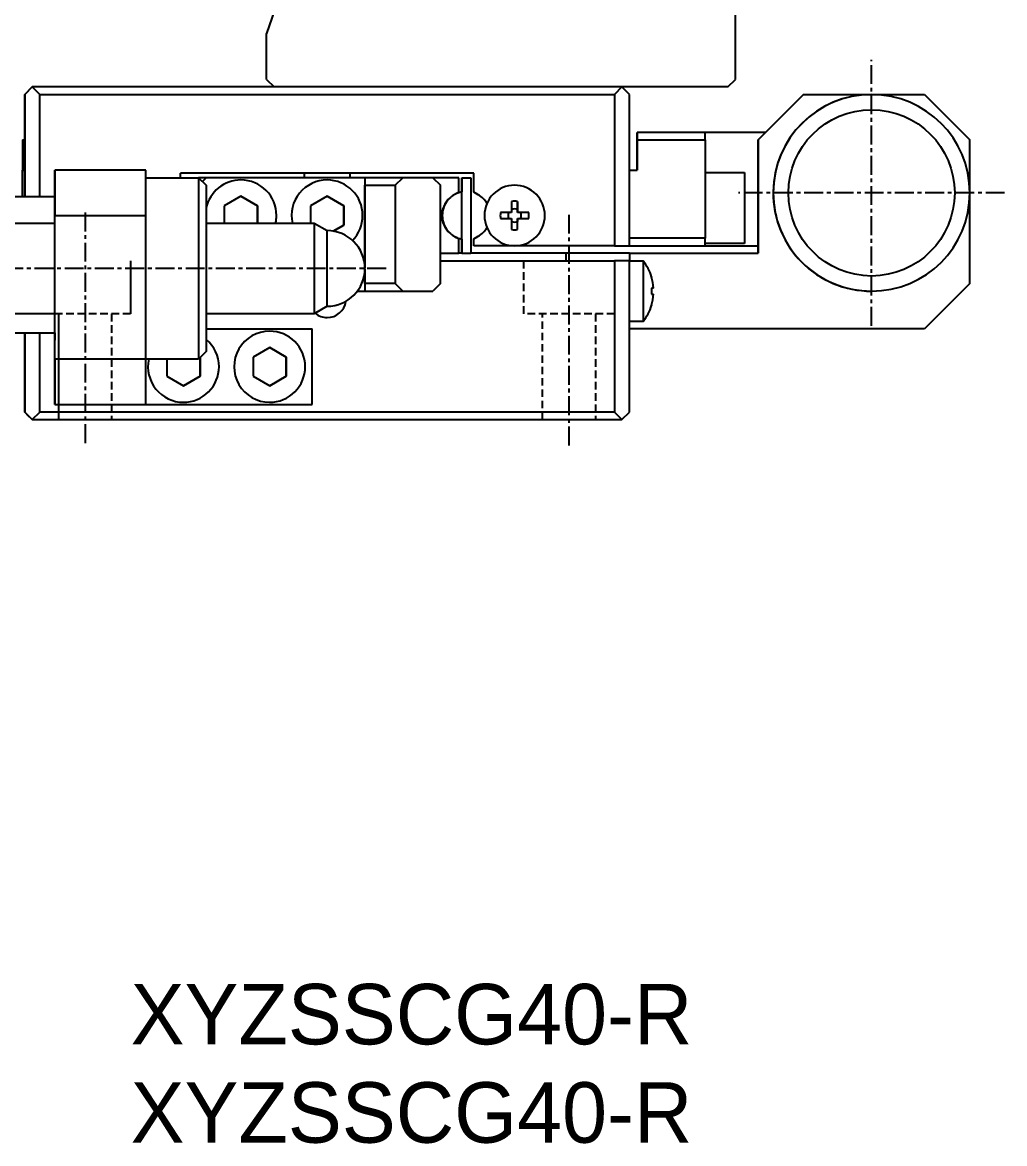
# Model space of a CAD drawing. Extents: x 73 to 304, y 18 to 225.
# Drawn here: x 106.4 to 171.3, y 18 to 92.1 of the extents above; entities that cross this region are included whole.
import ezdxf

# ---------------------------------------------------------------- set-up
doc = ezdxf.new("R2010")
doc.units = 0
doc.linetypes.add('CENTER', pattern=[2, 1.25, -0.25, 0.25, -0.25])
doc.linetypes.add('DASHED', pattern=[0.75, 0.5, -0.25])
doc.layers.get('0').update_dxf_attribs({"linetype": 'CONTINUOUS'})
doc.layers.add('CENTER', color=1, linetype='CENTER')
doc.styles.get("Standard").update_dxf_attribs({"font": 'FGP教科書体NT-M'})

msp = doc.modelspace()

# ---------------------------------------------------------------- linework, layer by layer
at = {"color": 7, "linetype": 'CONTINUOUS'}
for p, q in [((153.528408, 88.348982), (153.528408, 122.34898)), ((123.778406, 95.036478), (122.528407, 91.390649)), ((122.528407, 88.348982), (122.528407, 91.390649)), ((122.528407, 88.348982), (123.028407, 87.848982)), ((153.028408, 87.848982), (153.528408, 88.348982)), ((106.527687, 87.348982), (107.027678, 87.848982)), ((107.028419, 87.848982), (106.528409, 87.348982)), ((107.028419, 87.848982), (107.027678, 87.848982)), ((107.528428, 87.348982), (107.028419, 87.848982)), ((112.027739, 87.848982), (107.028419, 87.848982)), ((112.028043, 87.848982), (112.027739, 87.848982)), ((112.028347, 87.848982), (112.028043, 87.848982)), ((146.028419, 87.848982), (112.028347, 87.848982)), ((153.028408, 87.848982), (123.028407, 87.848982)), ((128.027739, 87.848982), (127.828214, 87.848982)), ((128.028352, 87.848982), (128.027739, 87.848982)), ((146.028419, 87.848982), (145.528428, 87.348982)), ((146.528409, 87.348982), (146.028419, 87.848982)), ((106.527687, 84.348982), (106.527687, 87.348982)), ((106.527687, 87.348982), (106.528409, 87.348982)), ((106.528409, 87.348982), (106.528409, 80.598982)), ((107.528428, 87.348982), (145.528428, 87.348982)), ((107.528428, 80.598982), (107.528428, 87.348982)), ((145.528428, 87.348982), (145.528428, 77.348982)), ((146.528409, 77.348982), (146.528409, 87.348982)), ((158.028096, 87.348982), (155.028096, 84.348982)), ((155.02821, 84.348982), (158.02821, 87.348982)), ((158.02821, 87.348982), (158.028096, 87.348982)), ((158.02821, 87.348982), (162.528846, 87.348982)), ((162.528599, 87.348982), (162.528827, 87.348982)), ((162.528846, 87.348982), (166.02821, 87.348982)), ((166.02821, 87.348982), (169.02821, 84.348982)), ((147.027725, 84.348982), (147.027735, 84.848982)), ((147.02802, 84.848982), (147.027735, 84.848982)), ((151.52802, 84.848982), (147.02802, 84.848982)), ((147.02802, 84.848982), (147.028029, 84.348982)), ((155.528096, 84.848982), (151.52802, 84.848982)), ((151.528029, 84.348982), (151.52802, 84.848982)), ((106.377887, 84.348982), (106.37821, 84.348982)), ((106.37821, 84.348982), (106.378248, 82.348982)), ((106.37821, 84.348982), (106.52821, 84.348982)), ((106.528248, 82.348982), (106.52821, 84.348982)), ((147.027725, 84.348982), (147.027725, 82.348982)), ((147.028029, 84.348982), (151.528029, 84.348982)), ((147.028029, 82.348982), (147.028029, 84.348982)), ((151.528029, 84.348982), (151.528029, 77.848982)), ((155.028096, 84.348982), (155.028096, 76.848982)), ((155.028096, 84.348982), (155.02821, 84.348982)), ((155.02821, 76.848982), (155.02821, 84.348982)), ((169.02821, 80.939952), (169.02821, 84.348982)), ((106.378248, 80.598982), (106.378248, 82.348982)), ((106.528248, 80.598982), (106.528248, 82.348982)), ((108.528613, 80.598982), (108.528647, 82.348982)), ((108.528647, 82.348982), (108.528799, 82.348982)), ((114.528799, 82.348982), (108.528799, 82.348982)), ((108.528799, 82.348982), (108.528856, 79.348982)), ((114.528856, 79.348982), (114.528799, 82.348982)), ((146.528409, 82.348982), (147.028029, 82.348982)), ((114.528808, 81.848982), (118.028732, 81.848982)), ((125.028357, 82.148982), (116.828428, 82.148982)), ((116.828428, 81.848982), (116.828428, 82.148982)), ((118.028732, 81.848982), (118.528732, 81.348982)), ((118.528428, 81.848982), (118.028732, 81.848982)), ((118.528428, 81.848982), (118.27858, 81.599134)), ((118.278628, 81.599086), (118.528523, 81.848982)), ((122.827948, 81.848982), (118.528523, 81.848982)), ((122.828138, 81.848982), (122.827948, 81.848982)), ((129.028523, 81.848982), (122.828138, 81.848982)), ((125.027877, 81.848982), (125.027877, 82.148982)), ((125.227877, 82.148982), (125.028357, 82.148982)), ((125.228224, 82.148982), (125.227877, 82.148982)), ((136.228428, 82.148982), (125.228224, 82.148982)), ((128.027877, 82.148982), (128.027877, 81.848982)), ((129.028523, 81.848982), (129.028523, 75.88131)), ((129.028818, 81.848982), (129.028523, 81.848982)), ((131.528818, 81.848982), (129.028818, 81.848982)), ((129.028818, 81.848982), (129.028827, 81.348982)), ((131.028827, 81.348982), (131.528818, 81.848982)), ((132.827948, 81.848982), (131.528818, 81.848982)), ((132.828138, 81.848982), (132.827948, 81.848982)), ((133.52878, 81.848982), (132.828138, 81.848982)), ((135.228428, 81.848982), (133.52878, 81.848982)), ((133.52878, 81.848982), (134.02877, 81.348982)), ((135.228428, 80.893394), (135.228428, 81.848982)), ((135.427748, 81.848982), (135.427748, 80.907868)), ((135.428348, 81.848982), (135.427748, 81.848982)), ((135.428348, 76.848982), (135.428348, 81.848982)), ((135.428348, 81.848982), (136.028348, 81.848982)), ((136.028348, 81.848982), (136.028348, 76.848982)), ((136.227668, 80.893394), (136.227668, 82.148982)), ((136.228428, 80.893394), (136.228428, 82.148982)), ((151.528029, 82.198982), (154.127868, 82.198982)), ((154.127868, 82.198982), (154.127868, 77.498982)), ((129.028827, 74.848982), (129.028827, 81.348982)), ((129.028827, 81.348982), (131.028827, 81.348982)), ((131.028827, 81.348982), (131.028827, 74.848982)), ((134.02877, 74.848982), (134.02877, 81.348982)), ((135.228428, 80.893394), (134.934678, 80.723797)), ((135.427795, 80.998982), (135.427785, 80.907778)), ((135.427806, 80.907782), (135.427795, 80.998982)), ((135.427868, 80.998982), (135.427857, 80.907792)), ((135.427878, 80.907796), (135.427868, 80.998982)), ((135.42794, 80.998982), (135.42793, 80.907806)), ((135.42795, 80.90781), (135.42794, 80.998982)), ((135.428012, 80.998982), (135.428002, 80.90782)), ((135.428022, 80.907824), (135.428012, 80.998982)), ((135.428084, 80.998982), (135.428074, 80.907834)), ((135.428095, 80.907837), (135.428084, 80.998982)), ((135.428156, 80.998982), (135.428146, 80.907847)), ((135.428167, 80.907851), (135.428156, 80.998982)), ((135.428229, 80.998982), (135.428218, 80.907861)), ((135.428239, 80.907865), (135.428229, 80.998982)), ((135.428301, 80.998982), (135.428291, 80.907875)), ((135.428301, 77.698982), (135.428301, 80.998982)), ((136.494424, 80.739382), (136.227668, 80.893394)), ((136.227668, 80.893394), (136.228428, 80.893394)), ((136.522178, 80.723797), (136.228428, 80.893394)), ((103.828732, 80.598982), (108.528726, 80.598982)), ((108.528817, 75.848982), (108.528726, 80.598982)), ((120.82858, 80.619152), (119.728576, 79.984073)), ((120.828568, 80.619146), (121.928553, 79.984061)), ((121.928576, 79.984061), (120.82858, 80.619152)), ((126.52858, 80.619152), (125.428576, 79.984073)), ((126.528568, 80.619146), (127.628553, 79.984061)), ((127.628576, 79.984061), (126.52858, 80.619152)), ((138.728456, 80.27769), (138.728458, 79.548982)), ((139.128456, 80.27769), (139.128436, 79.735374)), ((139.128458, 79.548982), (139.128456, 80.27769)), ((169.02821, 74.848982), (169.02821, 80.758011)), ((108.528856, 69.848982), (108.528856, 79.348982)), ((108.528856, 79.348982), (114.528856, 79.348982)), ((114.528856, 69.848982), (114.528856, 79.348982)), ((119.728576, 79.984073), (119.72857, 78.848982)), ((121.928553, 79.984061), (121.928547, 78.848982)), ((121.92857, 78.848982), (121.928576, 79.984061)), ((125.428576, 79.984073), (125.42857, 78.848982)), ((127.628553, 79.984061), (127.628546, 78.71389)), ((127.628569, 78.71389), (127.628576, 79.984061)), ((138.728458, 79.548982), (137.999747, 79.548982)), ((139.128436, 79.735374), (139.128436, 79.548982)), ((139.857165, 79.548982), (139.128458, 79.548982)), ((94.523732, 78.848982), (108.528796, 78.848982)), ((118.52882, 78.848982), (125.662707, 78.848982)), ((125.662707, 78.848982), (126.528732, 78.348982)), ((125.662707, 78.848982), (125.662764, 75.821812)), ((127.628546, 78.71389), (126.938062, 78.315244)), ((126.938079, 78.315241), (127.628569, 78.71389)), ((137.999747, 79.148982), (138.728458, 79.148982)), ((138.728458, 79.148982), (138.728456, 78.420273)), ((139.128436, 79.148982), (139.128436, 78.962589)), ((139.128456, 78.420273), (139.128436, 78.962589)), ((139.128456, 78.420273), (139.128458, 79.148982)), ((139.128458, 79.148982), (139.857165, 79.148982)), ((126.52878, 75.82634), (126.528732, 78.348982)), ((134.934678, 77.974166), (135.228428, 77.80457)), ((135.027668, 77.924209), (135.027668, 77.920478)), ((136.227668, 77.80457), (136.494424, 77.958581)), ((136.228428, 77.80457), (136.522178, 77.974166)), ((135.228428, 76.848982), (135.228428, 77.80457)), ((135.427748, 77.790095), (135.427748, 76.848982)), ((135.427785, 77.790185), (135.427795, 77.698982)), ((135.427795, 77.698982), (135.427806, 77.790181)), ((135.427857, 77.790171), (135.427868, 77.698982)), ((135.427868, 77.698982), (135.427878, 77.790167)), ((135.42793, 77.790157), (135.42794, 77.698982)), ((135.42794, 77.698982), (135.42795, 77.790153)), ((135.428002, 77.790143), (135.428012, 77.698982)), ((135.428012, 77.698982), (135.428022, 77.79014)), ((135.428074, 77.79013), (135.428084, 77.698982)), ((135.428084, 77.698982), (135.428095, 77.790126)), ((135.428146, 77.790116), (135.428156, 77.698982)), ((135.428156, 77.698982), (135.428167, 77.790112)), ((135.428218, 77.790102), (135.428229, 77.698982)), ((135.428229, 77.698982), (135.428239, 77.790098)), ((135.428291, 77.790088), (135.428301, 77.698982)), ((136.227668, 77.348982), (136.227668, 77.80457)), ((136.228428, 77.80457), (136.227668, 77.80457)), ((136.228428, 77.348982), (136.227668, 77.348982)), ((136.228428, 77.348982), (136.228428, 77.80457)), ((138.927651, 77.348982), (136.228428, 77.348982)), ((145.528428, 77.348982), (138.928445, 77.348982)), ((145.528428, 77.348982), (146.528409, 77.348982)), ((151.528029, 77.848982), (146.528409, 77.848982)), ((146.528409, 77.348982), (151.52802, 77.348982)), ((151.52802, 77.348982), (151.528029, 77.848982)), ((151.52802, 77.348982), (155.028096, 77.348982)), ((154.127868, 77.498982), (151.528022, 77.498982)), ((134.02877, 76.848982), (135.228428, 76.848982)), ((135.428229, 76.848982), (135.228428, 76.848982)), ((135.428229, 76.848982), (135.428348, 76.848982)), ((135.428348, 76.848982), (136.028348, 76.848982)), ((142.327875, 76.848982), (136.028348, 76.848982)), ((146.528213, 76.848982), (142.327875, 76.848982)), ((142.327875, 76.348982), (142.327875, 76.848982)), ((146.52821, 76.848982), (155.02821, 76.848982)), ((146.528213, 76.848982), (146.528213, 76.348982)), ((108.528767, 71.598982), (108.528817, 75.848982)), ((125.662764, 75.821812), (125.662707, 72.848982)), ((126.528732, 73.348982), (126.52878, 75.82634)), ((129.028523, 75.816653), (129.028523, 74.348982)), ((134.02877, 76.348982), (145.528428, 76.348982)), ((145.528428, 76.348982), (145.528428, 66.348982)), ((146.528409, 76.348982), (145.528428, 76.348982)), ((146.528409, 66.348982), (146.528409, 76.348982)), ((146.528409, 76.348982), (147.425812, 76.348982)), ((147.425812, 76.348982), (147.425812, 72.348982)), ((147.983541, 75.27769), (147.983545, 75.298982)), ((147.983545, 75.298982), (147.983549, 75.27769)), ((128.528732, 74.348982), (129.028523, 74.348982)), ((129.028523, 74.348982), (129.028818, 74.348982)), ((129.028827, 74.848982), (129.028818, 74.348982)), ((129.028818, 74.348982), (131.528818, 74.348982)), ((131.028827, 74.848982), (129.028827, 74.848982)), ((131.528818, 74.348982), (131.028827, 74.848982)), ((131.528818, 74.348982), (133.52878, 74.348982)), ((134.02877, 74.848982), (133.52878, 74.348982)), ((148.115292, 74.548982), (147.983562, 74.548982)), ((147.983562, 74.548982), (147.983562, 74.148982)), ((147.983562, 74.148982), (148.115292, 74.148982)), ((162.528865, 74.348982), (162.528637, 74.348982)), ((169.02821, 74.848982), (166.02821, 71.848982)), ((147.983545, 73.398982), (147.983541, 73.420273)), ((147.983549, 73.420273), (147.983545, 73.398982)), ((108.528796, 72.848982), (94.523732, 72.848982)), ((125.662707, 72.848982), (118.52882, 72.848982)), ((126.528732, 73.348982), (125.662707, 72.848982)), ((147.425812, 72.348982), (146.528409, 72.348982)), ((103.828773, 71.598982), (108.528767, 71.598982)), ((106.527687, 66.348982), (106.527687, 71.598982)), ((106.527864, 71.598982), (106.527864, 71.548982)), ((106.527864, 71.548982), (106.528232, 71.548982)), ((106.528232, 71.598982), (106.528232, 71.548982)), ((106.528409, 71.598982), (106.528409, 66.348982)), ((107.528428, 66.348982), (107.528428, 71.598982)), ((108.528428, 66.848982), (108.528428, 71.598982)), ((108.528686, 71.598982), (108.528726, 71.098982)), ((108.528726, 71.098982), (108.528767, 71.598982)), ((118.528804, 71.848982), (125.528561, 71.848982)), ((125.528561, 66.848982), (125.528561, 71.848982)), ((166.02821, 71.848982), (146.528409, 71.848982)), ((122.728619, 70.619152), (121.628615, 69.984074)), ((122.728608, 70.619145), (123.828592, 69.984059)), ((123.828615, 69.984059), (122.728619, 70.619152)), ((106.52794, 69.923982), (106.527919, 68.848982)), ((106.52794, 67.773982), (106.52794, 69.923982)), ((106.528156, 69.923982), (106.528136, 68.848982)), ((106.528156, 67.773982), (106.528156, 69.923982)), ((108.528856, 69.848982), (108.528799, 66.848982)), ((114.528856, 69.848982), (108.528856, 69.848982)), ((114.528799, 66.848982), (114.528856, 69.848982)), ((118.028732, 69.848982), (114.528856, 69.848982)), ((115.928614, 69.848982), (115.928606, 68.713904)), ((118.528732, 70.348982), (118.028732, 69.848982)), ((118.128592, 69.948841), (118.128584, 68.713889)), ((118.128606, 68.713889), (118.128615, 69.948864)), ((121.628615, 69.984074), (121.628606, 68.713904)), ((123.828592, 69.984059), (123.828584, 68.713889)), ((123.828606, 68.713889), (123.828615, 69.984059)), ((106.527919, 68.848982), (106.52794, 67.773982)), ((106.528136, 68.848982), (106.528156, 67.773982)), ((115.928606, 68.713904), (117.028602, 68.078811)), ((118.128584, 68.713889), (117.028591, 68.078817)), ((117.028602, 68.078811), (118.128606, 68.713889)), ((121.628606, 68.713904), (122.728602, 68.078811)), ((123.828584, 68.713889), (122.728591, 68.078817)), ((122.728602, 68.078811), (123.828606, 68.713889)), ((108.528799, 66.848982), (108.528428, 66.848982)), ((108.528799, 66.848982), (114.528799, 66.848982)), ((114.528799, 66.848982), (125.528561, 66.848982)), ((106.528409, 66.348982), (106.527687, 66.348982)), ((107.027678, 65.848982), (106.527687, 66.348982)), ((106.528409, 66.348982), (107.028419, 65.848982)), ((106.6782, 66.198982), (106.677896, 66.198982)), ((106.677896, 66.198982), (107.027889, 65.848982)), ((107.028207, 65.848982), (106.6782, 66.198982)), ((107.028419, 65.848982), (107.528428, 66.348982)), ((145.528428, 66.348982), (107.528428, 66.348982)), ((145.528428, 66.348982), (146.028419, 65.848982)), ((146.028419, 65.848982), (146.528409, 66.348982)), ((107.027678, 65.848982), (107.027889, 65.848982)), ((107.027889, 65.848982), (107.028207, 65.848982)), ((107.028207, 65.848982), (107.028419, 65.848982)), ((107.028419, 65.848982), (146.028419, 65.848982))]:
    msp.add_line(p, q, dxfattribs=at)
at = {"color": 9, "linetype": 'CONTINUOUS'}
msp.add_line((106.378248, 82.348982), (106.528248, 82.348982), dxfattribs=at)
at = {"color": 3, "linetype": 'CONTINUOUS'}
for p, q in [((113.528409, 76.348982), (113.528409, 72.848982)), ((108.778409, 65.848982), (108.778409, 72.848982))]:
    msp.add_line(p, q, dxfattribs=at)
at = {"color": 3, "linetype": 'DASHED'}
for p, q in [((139.528409, 72.848982), (139.528409, 76.348982)), ((113.528409, 72.848982), (107.528409, 72.848982)), ((108.778409, 65.848982), (108.778409, 72.848982)), ((112.278409, 72.848982), (112.278409, 65.848982)), ((112.278409, 72.848982), (112.278409, 65.848982)), ((145.528409, 72.848982), (139.528409, 72.848982)), ((140.778409, 65.848982), (140.778409, 72.848982)), ((140.778409, 65.848982), (140.778409, 72.848982)), ((144.278409, 72.848982), (144.278409, 65.848982)), ((144.278409, 72.848982), (144.278409, 65.848982))]:
    msp.add_line(p, q, dxfattribs=at)
at = {"color": 7, "linetype": 'CONTINUOUS'}
for points in [[(118.028982, 81.849, 0), (118.028982, 81.8472, 0), (118.028982, 81.8418, 0), (118.028982, 81.8327, 0), (118.028982, 81.8201, 0), (118.028982, 81.8039, 0), (118.028982, 81.784, 0), (118.028982, 81.7606, 0), (118.028982, 81.7337, 0), (118.028982, 81.7032, 0), (118.028982, 81.6692, 0), (118.028982, 81.6316, 0), (118.028982, 81.5906, 0), (118.028982, 81.5462, 0), (118.028982, 81.4982, 0), (118.028982, 81.4469, 0), (118.028982, 81.3923, 0), (118.028982, 81.3342, 0), (118.028982, 81.2729, 0), (118.028982, 81.2083, 0), (118.028982, 81.1405, 0), (118.028982, 81.0695, 0), (118.028982, 80.9954, 0), (118.028982, 80.9181, 0), (118.028982, 80.8378, 0), (118.028982, 80.7545, 0), (118.028982, 80.6682, 0), (118.028982, 80.5791, 0), (118.028982, 80.487, 0), (118.028982, 80.3922, 0), (118.028982, 80.2947, 0), (118.028982, 80.1945, 0), (118.028982, 80.0916, 0), (118.028982, 79.9862, 0), (118.028982, 79.8783, 0), (118.028982, 79.768, 0), (118.028982, 79.6553, 0), (118.028982, 79.5404, 0), (118.028982, 79.4232, 0), (118.028982, 79.3038, 0), (118.028982, 79.1824, 0), (118.028982, 79.059, 0), (118.028982, 78.9336, 0), (118.028982, 78.8064, 0), (118.028982, 78.6774, 0), (118.028982, 78.5466, 0), (118.028982, 78.4143, 0), (118.028982, 78.2804, 0), (118.028982, 78.1451, 0), (118.028982, 78.0084, 0), (118.028982, 77.8703, 0), (118.028982, 77.7311, 0), (118.028982, 77.5907, 0), (118.028982, 77.4493, 0), (118.028982, 77.3069, 0), (118.028982, 77.1636, 0), (118.028982, 77.0195, 0), (118.028982, 76.8748, 0), (118.028982, 76.7294, 0), (118.028982, 76.5834, 0), (118.028982, 76.4371, 0), (118.028982, 76.2904, 0), (118.028982, 76.1434, 0), (118.028982, 75.9962, 0), (118.028982, 75.849, 0), (118.028982, 75.7017, 0), (118.028982, 75.5546, 0), (118.028982, 75.4076, 0), (118.028982, 75.2609, 0), (118.028982, 75.1145, 0), (118.028982, 74.9686, 0), (118.028982, 74.8232, 0), (118.028982, 74.6784, 0), (118.028982, 74.5344, 0), (118.028982, 74.3911, 0), (118.028982, 74.2487, 0), (118.028982, 74.1073, 0), (118.028982, 73.9669, 0), (118.028982, 73.8276, 0), (118.028982, 73.6896, 0), (118.028982, 73.5529, 0), (118.028982, 73.4175, 0), (118.028982, 73.2837, 0), (118.028982, 73.1513, 0), (118.028982, 73.0206, 0), (118.028982, 72.8916, 0), (118.028982, 72.7644, 0), (118.028982, 72.639, 0), (118.028982, 72.5156, 0), (118.028982, 72.3941, 0), (118.028982, 72.2748, 0), (118.028982, 72.1576, 0), (118.028982, 72.0426, 0), (118.028982, 71.9299, 0), (118.028982, 71.8196, 0), (118.028982, 71.7117, 0), (118.028982, 71.6063, 0), (118.028982, 71.5035, 0), (118.028982, 71.4033, 0), (118.028982, 71.3057, 0), (118.028982, 71.2109, 0), (118.028982, 71.1189, 0), (118.028982, 71.0297, 0), (118.028982, 70.9435, 0), (118.028982, 70.8602, 0), (118.028982, 70.7799, 0), (118.028982, 70.7026, 0), (118.028982, 70.6285, 0), (118.028982, 70.5575, 0), (118.028982, 70.4896, 0), (118.028982, 70.425, 0), (118.028982, 70.3637, 0), (118.028982, 70.3057, 0), (118.028982, 70.251, 0), (118.028982, 70.1997, 0), (118.028982, 70.1518, 0), (118.028982, 70.1073, 0), (118.028982, 70.0663, 0), (118.028982, 70.0288, 0), (118.028982, 69.9948, 0), (118.028982, 69.9643, 0), (118.028982, 69.9373, 0), (118.028982, 69.9139, 0), (118.028982, 69.8941, 0), (118.028982, 69.8779, 0), (118.028982, 69.8652, 0), (118.028982, 69.8562, 0), (118.028982, 69.8508, 0), (118.028982, 69.849, 0)], [(118.528982, 81.349, 0), (118.528982, 81.3473, 0), (118.528982, 81.3424, 0), (118.528982, 81.3341, 0), (118.528982, 81.3225, 0), (118.528982, 81.3076, 0), (118.528982, 81.2894, 0), (118.528982, 81.268, 0), (118.528982, 81.2433, 0), (118.528982, 81.2153, 0), (118.528982, 81.1841, 0), (118.528982, 81.1497, 0), (118.528982, 81.1121, 0), (118.528982, 81.0714, 0), (118.528982, 81.0274, 0), (118.528982, 80.9804, 0), (118.528982, 80.9303, 0), (118.528982, 80.8771, 0), (118.528982, 80.8209, 0), (118.528982, 80.7617, 0), (118.528982, 80.6995, 0), (118.528982, 80.6344, 0), (118.528982, 80.5665, 0), (118.528982, 80.4956, 0), (118.528982, 80.422, 0), (118.528982, 80.3457, 0), (118.528982, 80.2666, 0), (118.528982, 80.1848, 0), (118.528982, 80.1005, 0), (118.528982, 80.0136, 0), (118.528982, 79.9242, 0), (118.528982, 79.8323, 0), (118.528982, 79.738, 0), (118.528982, 79.6414, 0), (118.528982, 79.5425, 0), (118.528982, 79.4414, 0), (118.528982, 79.3381, 0), (118.528982, 79.2327, 0), (118.528982, 79.1253, 0), (118.528982, 79.0159, 0), (118.528982, 78.9046, 0), (118.528982, 78.7914, 0), (118.528982, 78.6765, 0), (118.528982, 78.5599, 0), (118.528982, 78.4416, 0), (118.528982, 78.3218, 0), (118.528982, 78.2005, 0), (118.528982, 78.0778, 0), (118.528982, 77.9537, 0), (118.528982, 77.8284, 0), (118.528982, 77.7019, 0), (118.528982, 77.5742, 0), (118.528982, 77.4455, 0), (118.528982, 77.3159, 0), (118.528982, 77.1854, 0), (118.528982, 77.054, 0), (118.528982, 76.922, 0), (118.528982, 76.7893, 0), (118.528982, 76.656, 0), (118.528982, 76.5222, 0), (118.528982, 76.3881, 0), (118.528982, 76.2536, 0), (118.528982, 76.1189, 0), (118.528982, 75.984, 0), (118.528982, 75.849, 0), (118.528982, 75.714, 0), (118.528982, 75.5791, 0), (118.528982, 75.4444, 0), (118.528982, 75.3099, 0), (118.528982, 75.1757, 0), (118.528982, 75.042, 0), (118.528982, 74.9087, 0), (118.528982, 74.776, 0), (118.528982, 74.6439, 0), (118.528982, 74.5126, 0), (118.528982, 74.3821, 0), (118.528982, 74.2524, 0), (118.528982, 74.1238, 0), (118.528982, 73.9961, 0), (118.528982, 73.8696, 0), (118.528982, 73.7442, 0), (118.528982, 73.6202, 0), (118.528982, 73.4975, 0), (118.528982, 73.3761, 0), (118.528982, 73.2563, 0), (118.528982, 73.1381, 0), (118.528982, 73.0214, 0), (118.528982, 72.9065, 0), (118.528982, 72.7934, 0), (118.528982, 72.6821, 0), (118.528982, 72.5727, 0), (118.528982, 72.4652, 0), (118.528982, 72.3599, 0), (118.528982, 72.2566, 0), (118.528982, 72.1554, 0), (118.528982, 72.0565, 0), (118.528982, 71.9599, 0), (118.528982, 71.8657, 0), (118.528982, 71.7738, 0), (118.528982, 71.6844, 0), (118.528982, 71.5975, 0), (118.528982, 71.5131, 0), (118.528982, 71.4314, 0), (118.528982, 71.3523, 0), (118.528982, 71.2759, 0), (118.528982, 71.2023, 0), (118.528982, 71.1315, 0), (118.528982, 71.0635, 0), (118.528982, 70.9984, 0), (118.528982, 70.9363, 0), (118.528982, 70.8771, 0), (118.528982, 70.8209, 0), (118.528982, 70.7677, 0), (118.528982, 70.7176, 0), (118.528982, 70.6705, 0), (118.528982, 70.6266, 0), (118.528982, 70.5858, 0), (118.528982, 70.5482, 0), (118.528982, 70.5138, 0), (118.528982, 70.4826, 0), (118.528982, 70.4547, 0), (118.528982, 70.43, 0), (118.528982, 70.4085, 0), (118.528982, 70.3904, 0), (118.528982, 70.3755, 0), (118.528982, 70.3639, 0), (118.528982, 70.3556, 0), (118.528982, 70.3506, 0), (118.528982, 70.349, 0)]]:
    msp.add_polyline3d(points, dxfattribs=at)
msp.add_circle((162.528865, 80.848982), 5.5, dxfattribs=at)
for centre, radius, start, end in [((162.528618, 80.848982), 6.5, 90.000166, 270.000166), ((162.528846, 80.848982), 6.5, 90.000166, 179.481089), ((162.528846, 80.848982), 6.5, 270.000166, 90.000166), ((120.828523, 79.348982), 2.35, 89.998664, 168.12637), ((120.828573, 79.348982), 2.35, 89.998664, 168.132225), ((120.828573, 79.348982), 2.35, 359.999683, 89.998664), ((126.528523, 79.348982), 2.35, 89.998664, 192.284494), ((126.528573, 79.348982), 2.35, 89.998664, 192.284494), ((126.528573, 79.348982), 2.35, 359.999683, 89.998664), ((135.728157, 79.348982), 1.5875, 100.906739, 119.995706), ((135.72823, 79.348982), 1.5875, 100.909393, 119.996851), ((135.728302, 79.348982), 1.5875, 100.912047, 119.997996), ((135.728085, 79.348982), 1.5875, 100.904084, 119.157845), ((138.928428, 79.348982), 2, 90.000001, 270.000001), ((138.928445, 79.348982), 2, 90.000001, 270.000001), ((138.928445, 79.348982), 2, 0, 90.000001), ((162.528846, 80.848982), 6.5, 179.481089, 270.000166), ((135.843333, 79.234077), 1.75, 135, 176.235256), ((135.728085, 79.348982), 1.5875, 138.371243, 180), ((135.728157, 79.348982), 1.5875, 137.987056, 180), ((135.72823, 79.348982), 1.5875, 137.549699, 180), ((135.728302, 79.348982), 1.5875, 137.025917, 180), ((135.728428, 79.348982), 1.5875, 120, 135), ((135.728428, 79.348982), 1.5875, 45, 60), ((135.613523, 79.234077), 1.75, 31.881533, 45), ((135.612763, 79.234077), 1.75, 31.85399, 40.791683), ((138.928456, 79.348982), 0.95, 77.846803, 102.153197), ((120.828573, 79.348982), 2.35, 347.715506, 359.999683), ((126.528573, 79.348982), 2.35, 315.539019, 359.999683), ((135.843333, 79.463886), 1.75, 183.764744, 225), ((135.728085, 79.348982), 1.5875, 180, 221.628766), ((135.728157, 79.348982), 1.5875, 180, 222.012955), ((135.72823, 79.348982), 1.5875, 180, 222.450313), ((135.728302, 79.348982), 1.5875, 180, 222.974099), ((138.928456, 79.348982), 0.95, 167.846803, 192.153197), ((138.928436, 79.348982), 0.435085, 152.633517, 207.366483), ((138.928436, 79.348982), 0.435085, 62.633517, 117.366483), ((138.928445, 79.348982), 2, 270.000001, 0), ((138.928436, 79.348982), 0.435085, 332.633517, 27.366483), ((138.928456, 79.348982), 0.95, 347.846803, 12.153197), ((138.928436, 79.348982), 0.435085, 242.633517, 297.366483), ((126.528523, 75.848982), 2.5, 270.004791, 89.995209), ((135.728428, 79.348982), 1.5875, 225, 240), ((135.728302, 79.348982), 1.5875, 240.511093, 259.088709), ((135.72823, 79.348982), 1.5875, 240.640741, 259.091363), ((135.728157, 79.348982), 1.5875, 240.748253, 259.094018), ((135.728085, 79.348982), 1.5875, 240.842151, 259.096671), ((135.728428, 79.348982), 1.5875, 300, 315), ((135.613523, 79.463886), 1.75, 315, 328.118467), ((135.612763, 79.463886), 1.75, 319.208311, 328.14601), ((138.928456, 79.348982), 0.95, 257.846803, 282.153197), ((144.927812, 74.348982), 3.2, 17.270005, 38.682187), ((144.927816, 74.348982), 3.193744, 3.59035, 16.905258), ((144.927816, 74.348982), 3.193744, 343.094742, 356.40965), ((126.528305, 73.848982), 1.25, 270.000001, 352.084545), ((126.528428, 73.848982), 1.25, 270.000001, 352.088083), ((126.528428, 73.848982), 1.25, 230.27533, 270.000001), ((144.927812, 74.348982), 3.2, 321.317813, 342.729995), ((122.728561, 69.348981), 2.35, 89.998665, 269.998665), ((122.728611, 69.348981), 2.35, 89.998665, 269.998665), ((122.728611, 69.348981), 2.35, 359.999606, 89.998665), ((117.028611, 69.348981), 2.35, 359.999606, 50.32941), ((117.028561, 69.348981), 2.35, 167.715505, 269.998665), ((117.028611, 69.348981), 2.35, 167.715505, 269.998665), ((117.028611, 69.348981), 2.35, 269.998665, 359.999606), ((122.728611, 69.348981), 2.35, 269.998665, 359.999606)]:
    msp.add_arc(centre, radius, start, end, dxfattribs=at)
at = {"color": 9, "linetype": 'CONTINUOUS'}
msp.add_arc((126.528352, 73.848982), 1.25, 270, 352.085906, dxfattribs=at)
at = {"layer": 'CENTER', "color": 1, "linetype": 'CENTER'}
for p, q in [((162.528846, 72.048982), (162.528846, 89.648982)), ((171.328846, 80.848982), (153.728846, 80.848982)), ((110.528409, 79.548982), (110.528409, 64.148982)), ((142.528409, 64.148982), (142.528409, 79.548982)), ((130.426096, 75.848982), (73.265431, 75.848982))]:
    msp.add_line(p, q, dxfattribs=at)

# ---------------------------------------------------------------- texts
at = {"color": 7}
for p in [(113.528541, 24.531206), (113.528541, 18.027649)]:
    msp.add_text('XYZSSCG40-R', height=4, dxfattribs=at).set_placement(p)

doc.saveas('drawing.dxf')
